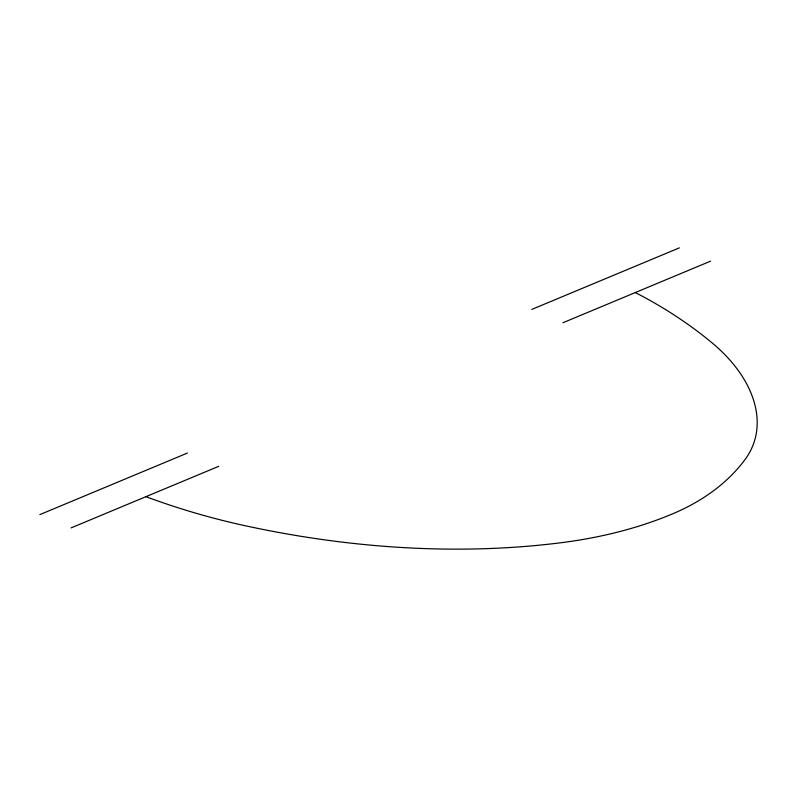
<?xml version="1.0" encoding="UTF-8"?>
<svg xmlns="http://www.w3.org/2000/svg" width="797" height="797" viewBox="0 0 797 797"><rect width="100%" height="100%" fill="white"/><g stroke="black" fill="none" stroke-linecap="round" stroke-linejoin="round"><path stroke-width="1.2" d="M39.85 514.613L187.425 453.055M531.778 309.425L679.353 247.867M71.072 527.903L218.657 466.345M563.001 322.715L710.585 261.157M145.921 496.68A476.257 307.403 19.5 0 0 244.151 525.502A719.492 464.402 19.5 0 0 561.138 542.717A476.257 307.403 19.5 0 0 671.871 514.155A304.085 196.281 19.5 0 0 745.105 459.461A144.207 93.08 19.5 0 0 712.349 343.108A304.085 196.281 19.5 0 0 635.299 292.559"/></g></svg>
